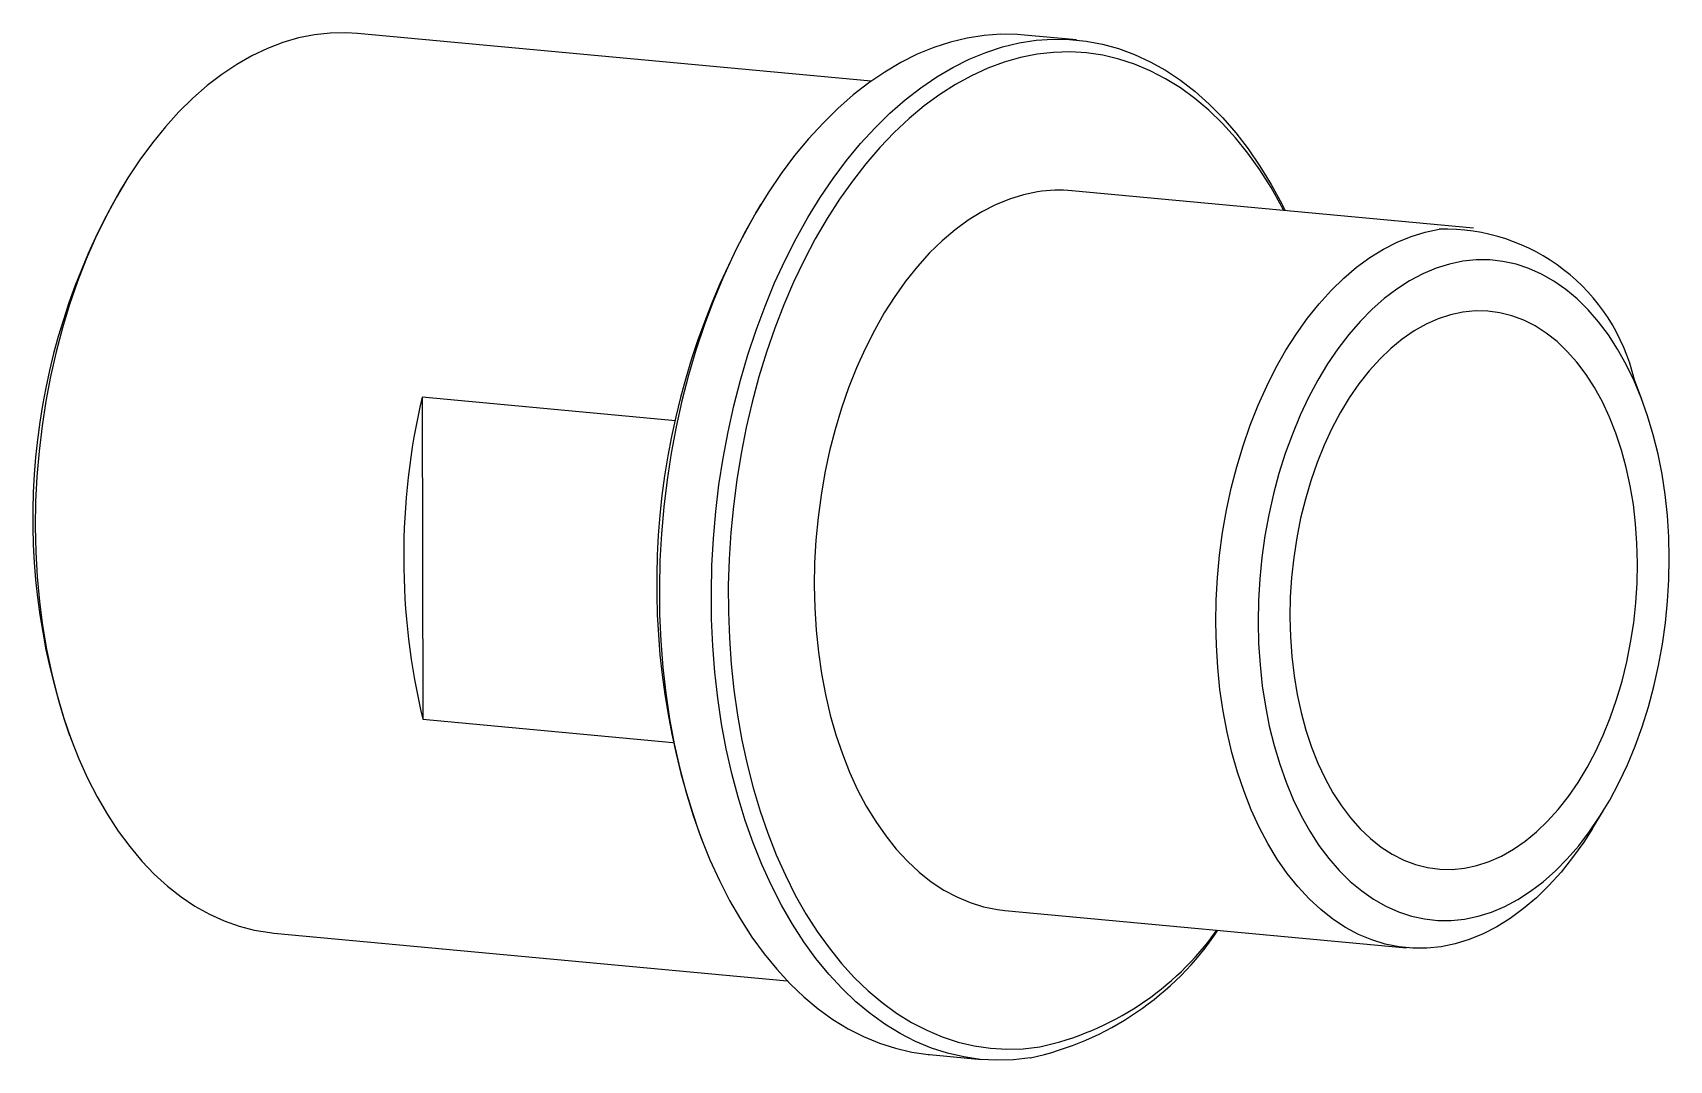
# Model space of a CAD drawing. Header units: millimetres. Extents: x -16.7 to 10.5, y -8.5 to 8.6.
import ezdxf

# ---------------------------------------------------------------- set-up
doc = ezdxf.new("R2010")
doc.units = ezdxf.units.MM

msp = doc.modelspace()

# ---------------------------------------------------------------- linework, layer by layer
at = {"color": 7, "linetype": 'Continuous', "lineweight": 25}
for p, q in [((-2.778, 7.791), (-11.304, 8.585)), ((0.631, 8.478), (-0.231, 8.558)), ((-15.165, 6.106), (-15.237, 5.988)), ((-4.606, 5.749), (-4.679, 5.63)), ((7.223, 5.353), (0.556, 5.974)), ((10.015, 2.509), (9.892, 2.834)), ((-6.027, 2.153), (-10.232, 2.544)), ((-10.232, 2.544), (-10.218, -2.801)), ((-10.218, -2.801), (-6.069, -3.188)), ((-16.081, -3.071), (-16.031, -3.201)), ((9.198, -4.612), (9.38, -4.316)), ((-5.638, -4.669), (-5.589, -4.799)), ((-0.556, -5.974), (6.11, -6.595)), ((-12.695, -6.35), (-4.169, -7.144)), ((-1.808, -8.368), (-0.945, -8.449))]:
    msp.add_line(p, q, dxfattribs=at)
at = {"color": 7, "linetype": 'Continuous', "lineweight": 25, "flags": 128}
for points in [[(-11.304, 8.585), (-11.499, 8.597), (-11.759, 8.591), (-12.02, 8.562), (-12.281, 8.51), (-12.541, 8.434), (-12.799, 8.336), (-13.055, 8.214), (-13.307, 8.071), (-13.555, 7.905), (-13.799, 7.718), (-14.037, 7.511), (-14.268, 7.283), (-14.492, 7.036), (-14.709, 6.77), (-14.916, 6.486), (-15.115, 6.186), (-15.304, 5.869), (-15.483, 5.538), (-15.65, 5.193), (-15.806, 4.835), (-15.95, 4.465), (-16.082, 4.085), (-16.201, 3.695), (-16.306, 3.297), (-16.398, 2.892), (-16.476, 2.482), (-16.54, 2.068), (-16.59, 1.65), (-16.626, 1.231), (-16.646, 0.812), (-16.653, 0.393), (-16.644, -0.023), (-16.621, -0.436), (-16.584, -0.844), (-16.532, -1.246), (-16.465, -1.64), (-16.385, -2.025), (-16.291, -2.401), (-16.183, -2.765), (-16.062, -3.118), (-15.929, -3.457), (-15.783, -3.781), (-15.625, -4.091), (-15.456, -4.384), (-15.276, -4.659), (-15.085, -4.916), (-14.885, -5.155), (-14.676, -5.373), (-14.458, -5.572), (-14.233, -5.749), (-14.001, -5.904), (-13.762, -6.038), (-13.518, -6.149), (-13.269, -6.237), (-13.016, -6.302), (-12.759, -6.343), (-12.695, -6.35)], [(-0.231, 8.558), (-0.348, 8.567), (-0.625, 8.571), (-0.903, 8.551), (-1.181, 8.508), (-1.459, 8.441), (-1.736, 8.351), (-2.011, 8.238), (-2.283, 8.102), (-2.551, 7.944), (-2.815, 7.764), (-3.075, 7.563), (-3.328, 7.34), (-3.575, 7.098), (-3.815, 6.836), (-4.047, 6.556), (-4.271, 6.257), (-4.485, 5.941), (-4.69, 5.609), (-4.885, 5.261), (-5.069, 4.9), (-5.241, 4.524), (-5.402, 4.137), (-5.551, 3.738), (-5.687, 3.329), (-5.81, 2.911), (-5.92, 2.485), (-6.016, 2.052), (-6.098, 1.614), (-6.166, 1.172), (-6.219, 0.726), (-6.258, 0.279), (-6.283, -0.168), (-6.293, -0.615), (-6.288, -1.06), (-6.268, -1.501), (-6.234, -1.939), (-6.185, -2.37), (-6.122, -2.795), (-6.045, -3.211), (-5.953, -3.619), (-5.848, -4.016), (-5.73, -4.401), (-5.598, -4.774), (-5.454, -5.134), (-5.297, -5.478), (-5.128, -5.808), (-4.948, -6.121), (-4.757, -6.416), (-4.555, -6.694), (-4.344, -6.952), (-4.123, -7.191), (-3.894, -7.41), (-3.657, -7.607), (-3.412, -7.783), (-3.161, -7.938), (-2.903, -8.069), (-2.641, -8.178), (-2.374, -8.264), (-2.103, -8.327), (-1.829, -8.366), (-1.808, -8.368)], [(-0.134, -8.423), (-0.412, -8.454), (-0.69, -8.462), (-0.966, -8.447), (-1.24, -8.407), (-1.511, -8.345), (-1.778, -8.259), (-2.041, -8.15), (-2.298, -8.018), (-2.549, -7.864), (-2.794, -7.688), (-3.031, -7.49), (-3.261, -7.271), (-3.481, -7.033), (-3.693, -6.774), (-3.894, -6.497), (-4.085, -6.201), (-4.265, -5.888), (-4.434, -5.559), (-4.591, -5.214), (-4.735, -4.854), (-4.867, -4.481), (-4.986, -4.096), (-5.091, -3.699), (-5.182, -3.292), (-5.259, -2.875), (-5.323, -2.45), (-5.371, -2.019), (-5.405, -1.582), (-5.425, -1.14), (-5.43, -0.695), (-5.42, -0.248), (-5.396, 0.199), (-5.356, 0.646), (-5.303, 1.091), (-5.235, 1.534), (-5.153, 1.972), (-5.057, 2.404), (-4.947, 2.83), (-4.824, 3.248), (-4.688, 3.657), (-4.539, 4.056), (-4.379, 4.444), (-4.206, 4.819), (-4.022, 5.181), (-3.827, 5.529), (-3.622, 5.861), (-3.408, 6.177), (-3.184, 6.475), (-2.952, 6.756), (-2.712, 7.018), (-2.465, 7.26), (-2.212, 7.482), (-1.953, 7.684), (-1.689, 7.864), (-1.42, 8.022), (-1.148, 8.157), (-0.873, 8.271), (-0.597, 8.361), (-0.319, 8.427), (-0.04, 8.471), (0.238, 8.491), (0.515, 8.487), (0.79, 8.459), (1.062, 8.408), (1.331, 8.334), (1.596, 8.236), (1.856, 8.116), (2.111, 7.973), (2.359, 7.808), (2.6, 7.621), (2.833, 7.412), (3.058, 7.184), (3.274, 6.935), (3.481, 6.667), (3.677, 6.38), (3.863, 6.076), (4.038, 5.755), (4.093, 5.645)], [(4.074, 5.647), (4.036, 5.719), (3.86, 6.029), (3.674, 6.322), (3.476, 6.598), (3.269, 6.854), (3.053, 7.092), (2.828, 7.309), (2.595, 7.505), (2.355, 7.681), (2.107, 7.834), (1.854, 7.965), (1.596, 8.074), (1.333, 8.16), (1.067, 8.222), (0.797, 8.262), (0.525, 8.277), (0.252, 8.27), (-0.022, 8.239), (-0.296, 8.185), (-0.569, 8.107), (-0.841, 8.006), (-1.11, 7.883), (-1.376, 7.738), (-1.638, 7.57), (-1.896, 7.381), (-2.148, 7.171), (-2.394, 6.941), (-2.633, 6.691), (-2.865, 6.422), (-3.089, 6.135), (-3.303, 5.831), (-3.509, 5.51), (-3.705, 5.173), (-3.89, 4.822), (-4.064, 4.457), (-4.226, 4.079), (-4.377, 3.69), (-4.515, 3.291), (-4.64, 2.882), (-4.753, 2.465), (-4.851, 2.041), (-4.936, 1.611), (-5.007, 1.176), (-5.064, 0.738), (-5.106, 0.299), (-5.134, -0.142), (-5.148, -0.582), (-5.147, -1.021), (-5.131, -1.457), (-5.101, -1.888), (-5.056, -2.315), (-4.997, -2.734), (-4.923, -3.146), (-4.836, -3.549), (-4.735, -3.942), (-4.621, -4.324), (-4.493, -4.694), (-4.353, -5.05), (-4.201, -5.392), (-4.036, -5.719), (-3.86, -6.029), (-3.674, -6.322), (-3.476, -6.598), (-3.269, -6.854), (-3.053, -7.092), (-2.828, -7.309), (-2.595, -7.505), (-2.355, -7.681), (-2.107, -7.834), (-1.854, -7.965), (-1.596, -8.074), (-1.333, -8.16), (-1.067, -8.222), (-0.797, -8.262), (-0.525, -8.277), (-0.252, -8.27), (0.022, -8.239), (0.022, -8.239)], [(-0.016, 5.956), (-0.25, 5.908), (-0.482, 5.836), (-0.713, 5.742), (-0.941, 5.625), (-1.165, 5.485), (-1.385, 5.324), (-1.599, 5.142), (-1.807, 4.94), (-2.008, 4.718), (-2.201, 4.478), (-2.385, 4.22), (-2.56, 3.945), (-2.724, 3.654), (-2.878, 3.35), (-3.021, 3.032), (-3.151, 2.702), (-3.27, 2.361), (-3.375, 2.011), (-3.467, 1.653), (-3.545, 1.289), (-3.609, 0.92), (-3.659, 0.547), (-3.695, 0.171), (-3.716, -0.205), (-3.722, -0.58), (-3.714, -0.953), (-3.691, -1.322), (-3.653, -1.685), (-3.601, -2.043), (-3.535, -2.392), (-3.455, -2.732), (-3.361, -3.06), (-3.254, -3.377), (-3.134, -3.681), (-3.002, -3.97), (-2.858, -4.243), (-2.702, -4.5), (-2.536, -4.738), (-2.36, -4.959), (-2.175, -5.159), (-1.981, -5.339), (-1.779, -5.498), (-1.57, -5.636), (-1.355, -5.751), (-1.135, -5.843), (-0.91, -5.913), (-0.682, -5.959), (-0.556, -5.974)], [(9.198, -4.612), (9.052, -4.84), (8.867, -5.098), (8.675, -5.339), (8.474, -5.561), (8.266, -5.763), (8.052, -5.945), (7.832, -6.106), (7.608, -6.245), (7.38, -6.363), (7.149, -6.457), (6.916, -6.529), (6.683, -6.577), (6.449, -6.601), (6.216, -6.602), (5.985, -6.58), (5.756, -6.534), (5.532, -6.464), (5.311, -6.372), (5.096, -6.257), (4.887, -6.119), (4.686, -5.96), (4.492, -5.78), (4.306, -5.579), (4.13, -5.359), (3.964, -5.121), (3.809, -4.864), (3.665, -4.591), (3.532, -4.302), (3.412, -3.998), (3.305, -3.681), (3.212, -3.352), (3.131, -3.013), (3.065, -2.664), (3.013, -2.306), (2.976, -1.943), (2.953, -1.573), (2.944, -1.201), (2.951, -0.826), (2.972, -0.45), (3.007, -0.074), (3.057, 0.299), (3.122, 0.668), (3.2, 1.033), (3.292, 1.39), (3.397, 1.74), (3.515, 2.081), (3.646, 2.411), (3.788, 2.729), (3.942, 3.034), (4.107, 3.324), (4.282, 3.599), (4.466, 3.857), (4.659, 4.097), (4.859, 4.319), (5.067, 4.521), (5.281, 4.703), (5.501, 4.864), (5.725, 5.004), (5.953, 5.121), (6.184, 5.215), (6.417, 5.287), (6.651, 5.335), (6.651, 5.335)], [(7.044, 4.802), (6.821, 4.756), (6.599, 4.686), (6.379, 4.594), (6.161, 4.479), (5.948, 4.342), (5.739, 4.183), (5.536, 4.004), (5.34, 3.805), (5.151, 3.587), (4.97, 3.35), (4.798, 3.097), (4.636, 2.827), (4.484, 2.543), (4.343, 2.245), (4.214, 1.934), (4.096, 1.612), (3.992, 1.281), (3.901, 0.941), (3.823, 0.594), (3.759, 0.242), (3.709, -0.114), (3.674, -0.472), (3.653, -0.831), (3.647, -1.189), (3.655, -1.545), (3.678, -1.897), (3.715, -2.244), (3.767, -2.584), (3.832, -2.916), (3.912, -3.238), (4.005, -3.549), (4.111, -3.847), (4.23, -4.132), (4.361, -4.403), (4.503, -4.657), (4.656, -4.894), (4.82, -5.112), (4.993, -5.312), (5.175, -5.492), (5.365, -5.651), (5.563, -5.789), (5.767, -5.905), (5.976, -5.998), (6.19, -6.068), (6.407, -6.116), (6.628, -6.14), (6.85, -6.14), (7.073, -6.117), (7.297, -6.07), (7.519, -6.001), (7.739, -5.908), (7.956, -5.793), (8.169, -5.656), (8.378, -5.498), (8.581, -5.319), (8.777, -5.12), (8.967, -4.902), (9.148, -4.665), (9.319, -4.412), (9.482, -4.142), (9.634, -3.858), (9.775, -3.559), (9.904, -3.249), (10.021, -2.927), (10.125, -2.595), (10.217, -2.256), (10.294, -1.909), (10.358, -1.557), (10.408, -1.201), (10.444, -0.843), (10.464, -0.484), (10.471, -0.126), (10.463, 0.23), (10.44, 0.582), (10.402, 0.929), (10.351, 1.269), (10.285, 1.601), (10.205, 1.923), (10.112, 2.234), (10.006, 2.533), (9.888, 2.818), (9.757, 3.088), (9.614, 3.342), (9.461, 3.579), (9.297, 3.798), (9.124, 3.997), (8.942, 4.177), (8.752, 4.336), (8.555, 4.474), (8.351, 4.59), (8.142, 4.683), (7.928, 4.754), (7.71, 4.801), (7.49, 4.825), (7.267, 4.825), (7.044, 4.802)], [(7.046, 3.958), (6.841, 3.915), (6.636, 3.847), (6.433, 3.757), (6.234, 3.645), (6.039, 3.51), (5.849, 3.355), (5.665, 3.178), (5.489, 2.983), (5.32, 2.768), (5.16, 2.537), (5.01, 2.289), (4.87, 2.026), (4.742, 1.749), (4.625, 1.46), (4.521, 1.16), (4.43, 0.851), (4.352, 0.535), (4.287, 0.212), (4.237, -0.115), (4.202, -0.445), (4.18, -0.776), (4.174, -1.107), (4.182, -1.435), (4.205, -1.759), (4.243, -2.078), (4.294, -2.389), (4.36, -2.691), (4.44, -2.984), (4.533, -3.264), (4.639, -3.531), (4.757, -3.783), (4.887, -4.02), (5.028, -4.239), (5.179, -4.44), (5.34, -4.622), (5.51, -4.783), (5.687, -4.924), (5.872, -5.043), (6.062, -5.139), (6.258, -5.213), (6.458, -5.263), (6.66, -5.29), (6.865, -5.293), (7.071, -5.273), (7.277, -5.229), (7.482, -5.162), (7.684, -5.072), (7.883, -4.96), (8.078, -4.825), (8.268, -4.669), (8.452, -4.493), (8.629, -4.298), (8.797, -4.083), (8.957, -3.852), (9.107, -3.604), (9.247, -3.341), (9.376, -3.064), (9.492, -2.775), (9.597, -2.475), (9.688, -2.166), (9.766, -1.849), (9.83, -1.527), (9.88, -1.2), (9.916, -0.87), (9.937, -0.539), (9.943, -0.208), (9.935, 0.12), (9.912, 0.444), (9.875, 0.763), (9.823, 1.074), (9.757, 1.377), (9.678, 1.669), (9.585, 1.949), (9.479, 2.216), (9.361, 2.468), (9.231, 2.705), (9.09, 2.924), (8.938, 3.125), (8.778, 3.307), (8.608, 3.469), (8.43, 3.609), (8.246, 3.728), (8.055, 3.824), (7.86, 3.898), (7.66, 3.948), (7.457, 3.975), (7.252, 3.979), (7.046, 3.958)]]:
    msp.add_lwpolyline(points, dxfattribs=at)
at = {"color": 7, "linetype": 'Continuous', "lineweight": 25}
for centre, radius, start, end in [((-5.776, 0.538), 10.919, 150.0571, 199.3011), ((0.344, 3.672), 2.312, 84.719, 98.9478), ((6.048, -0.563), 12.386, 149.9972, 199.3609), ((6.743, 2.104), 3.232, 13.0456, 91.6425), ((1.069, -0.098), 11.606, 166.8399, 193.4685), ((-1.201, -3.508), 5.029, 282.2427, 326.232), ((-1, -3.489), 4.858, 282.1454, 324.6272)]:
    msp.add_arc(centre, radius, start, end, dxfattribs=at)

doc.saveas('drawing.dxf')
